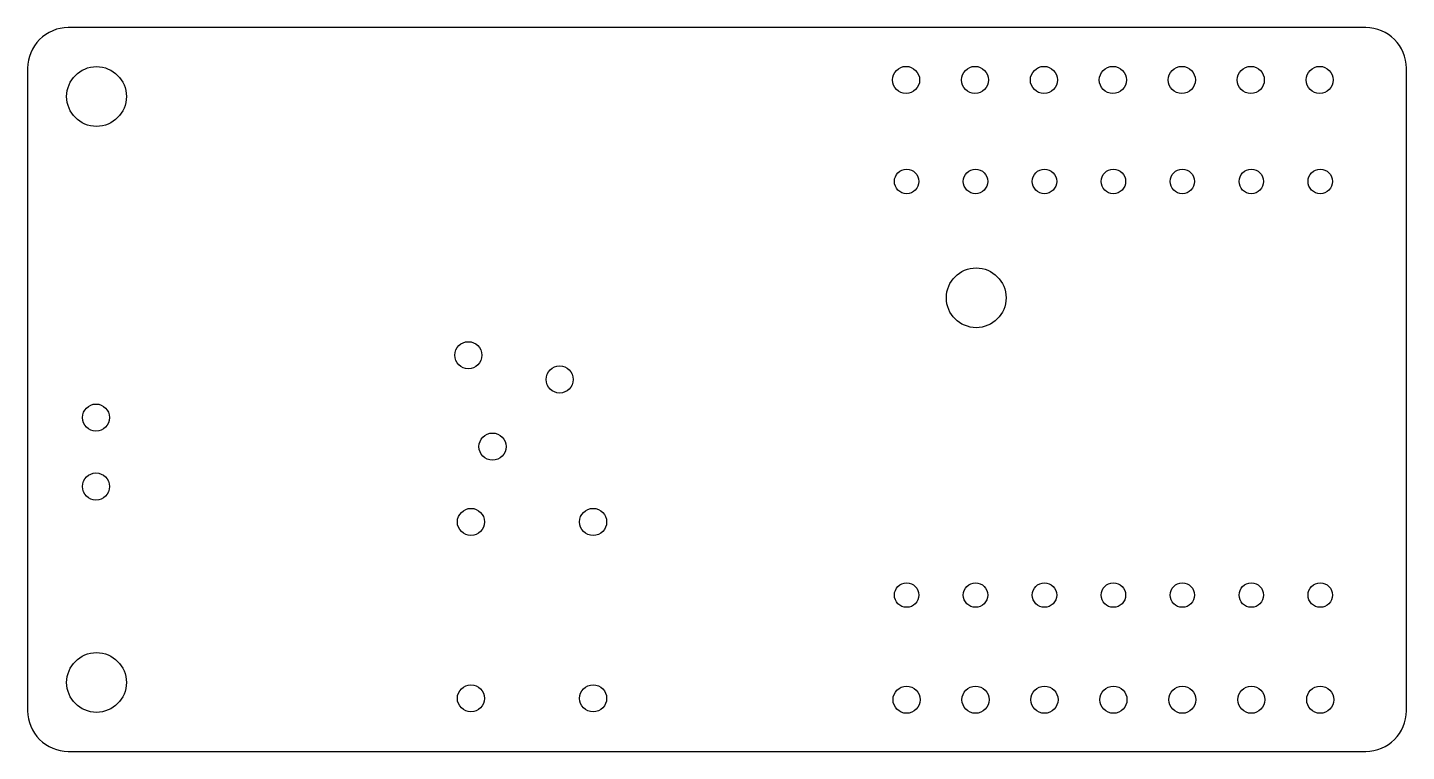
# Model space of a CAD drawing. Header units: millimetres. Extents: x -5.3 to 45.5, y -13.4 to 13.3.
import ezdxf

# ---------------------------------------------------------------- set-up
doc = ezdxf.new("R2010")
doc.units = ezdxf.units.MM
doc.layers.get('0').update_dxf_attribs({"linetype": 'CONTINUOUS'})

msp = doc.modelspace()

# ---------------------------------------------------------------- linework, layer by layer
msp.add_lwpolyline([(-5.312, -11.875, 0.414227), (-3.812, -13.375), (43.988, -13.375, 0.414181), (45.488, -11.875), (45.488, 11.795, 0.4142), (43.988, 13.295), (-3.812, 13.295, 0.414245), (-5.312, 11.795)], format="xyb", close=True)
for centre, radius in [((-2.772, 10.755), 1.1), ((27.053, 11.365), 0.5), ((29.593, 11.365), 0.5), ((32.133, 11.365), 0.5), ((34.673, 11.365), 0.5), ((37.213, 11.365), 0.5), ((39.753, 11.365), 0.5), ((42.293, 11.365), 0.5), ((27.073, 7.625), 0.45), ((29.613, 7.625), 0.45), ((32.153, 7.625), 0.45), ((34.693, 7.625), 0.45), ((37.233, 7.625), 0.45), ((39.773, 7.625), 0.45), ((42.313, 7.625), 0.45), ((29.638, 3.338), 1.1), ((10.927, 1.222), 0.5), ((14.292, 0.329), 0.5), ((-2.792, -1.076), 0.5), ((11.819, -2.145), 0.5), ((-2.792, -3.616), 0.5), ((11.023, -4.92), 0.5), ((15.523, -4.92), 0.5), ((27.073, -7.615), 0.45), ((29.613, -7.615), 0.45), ((32.153, -7.615), 0.45), ((34.693, -7.615), 0.45), ((37.233, -7.615), 0.45), ((39.773, -7.615), 0.45), ((42.313, -7.615), 0.45), ((-2.772, -10.835), 1.1), ((11.023, -11.42), 0.5), ((15.523, -11.42), 0.5), ((27.073, -11.47), 0.5), ((29.613, -11.47), 0.5), ((32.153, -11.47), 0.5), ((34.693, -11.47), 0.5), ((37.233, -11.47), 0.5), ((39.773, -11.47), 0.5), ((42.313, -11.47), 0.5)]:
    msp.add_circle(centre, radius)

doc.saveas('drawing.dxf')
